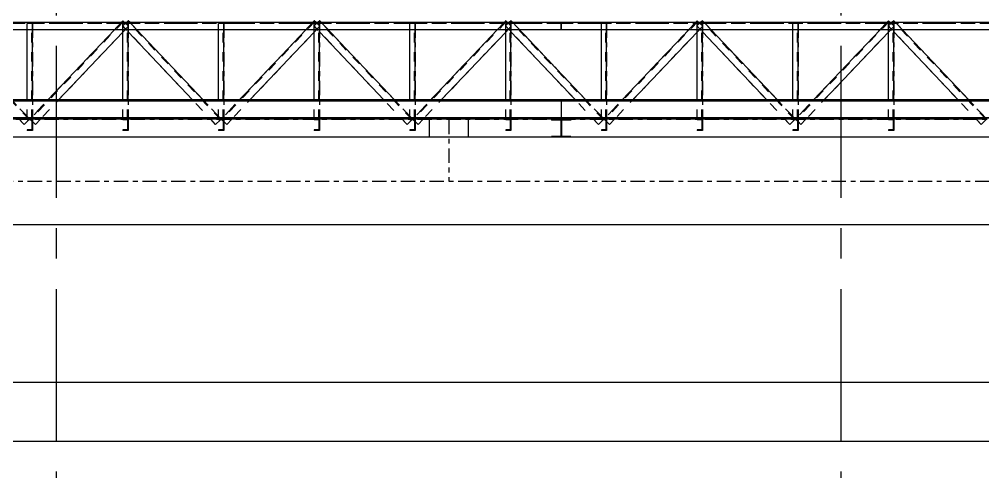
# Model space of a CAD drawing. Header units: millimetres. Extents: x 2368 to 8313, y 7493 to 11698.
# Drawn here: x 4962.8 to 5164.2, y 8936.4 to 9030.9 of the extents above; entities that cross this region are included whole.
import ezdxf

# ---------------------------------------------------------------- set-up
doc = ezdxf.new("R2010")
doc.units = ezdxf.units.MM
for name, pattern in [('CENTER', [50.8, 31.75, -6.35, 6.35, -6.35]), ('XKITLINE00', [0]), ('XKITLINE02', [4, 2, -2]), ('XKITLINE03', [6, 3, -1, 1, -1])]:
    doc.linetypes.add(name, pattern=pattern)
doc.styles.add('ROMANS', font='romans.shx')
doc.dimstyles.new('MD300', dxfattribs={"dimtxt": 2.5, "dimasz": 2.5, "dimexe": 1, "dimexo": 1, "dimgap": 0.5, "dimtad": 1, "dimdec": 1, "dimlfac": 50, "dimrnd": 0.5, "dimdsep": 46, "dimtxsty": 'ROMANS', "dimcen": 1, "dimclrd": 146, "dimclre": 146, "dimclrt": 30, "dimadec": 1, "dimazin": 2, "dimtfac": 1, "dimtdec": 1, "dimtmove": 0, "dimatfit": 1, "dimfxl": 1, "dimtolj": 1, "dimtzin": 0, "dimlwd": -1, "dimlwe": -1, "dimarcsym": 0})

# ---------------------------------------------------------------- blocks, each defined once
blk = doc.blocks.new('*D3')
at = {"color": 146, "transparency": 16777216}
for p, q in [((4120.59, 9032.28), (4120.59, 8954.12)), ((5216.59, 8977.65), (5216.59, 8954.12)), ((4123.09, 8955.12), (5214.09, 8955.12))]:
    blk.add_line(p, q, dxfattribs=at)
for points in [[(4123.09, 8955.54), (4123.09, 8954.7), (4120.59, 8955.12)], [(5214.09, 8955.54), (5214.09, 8954.7), (5216.59, 8955.12)]]:
    blk.add_solid(points, dxfattribs=at)
at = {"layer": 'Defpoints', "color": 0, "transparency": 16777216}
for p in [(4120.59, 9033.28), (5216.59, 8978.65), (5216.59, 8955.12)]:
    blk.add_point(p, dxfattribs=at)
at = {"color": 30, "transparency": 16777216, "insert": (4668.59, 8956.87), "char_height": 2.5, "attachment_point": 5, "style": 'ROMANS'}
blk.add_mtext('\\A1;54800', dxfattribs=at)
blk = doc.blocks.new('*D6')
at = {"color": 146, "transparency": 16777216}
for p, q in [((4120.59, 9032.28), (4120.59, 8941.84)), ((6312.59, 9032.28), (6312.59, 8941.84)), ((4123.09, 8942.84), (6310.09, 8942.84))]:
    blk.add_line(p, q, dxfattribs=at)
for points in [[(4123.09, 8943.25), (4123.09, 8942.42), (4120.59, 8942.84)], [(6310.09, 8943.25), (6310.09, 8942.42), (6312.59, 8942.84)]]:
    blk.add_solid(points, dxfattribs=at)
at = {"layer": 'Defpoints', "color": 0, "transparency": 16777216}
for p in [(4120.59, 9033.28), (6312.59, 9033.28), (6312.59, 8942.84)]:
    blk.add_point(p, dxfattribs=at)
at = {"color": 30, "transparency": 16777216, "insert": (5216.59, 8944.59), "char_height": 2.5, "attachment_point": 5, "style": 'ROMANS'}
blk.add_mtext('\\A1;109600', dxfattribs=at)

msp = doc.modelspace()

# ---------------------------------------------------------------- linework, layer by layer
at = {"color": 6, "linetype": 'CENTER'}
for p, q in [((4970.5882, 8739.6288), (4970.5882, 9217.681)), ((5134.5882, 8739.6288), (5134.5882, 9217.681))]:
    msp.add_line(p, q, dxfattribs=at)
at = {"color": 3, "linetype": 'XKITLINE02'}
for p, q in [((4964.9217, 9009.9526), (4945.5041, 9030.5009)), ((4984.4936, 9030.5806), (4965.038, 9010.0625)), ((4984.6097, 9030.4705), (4965.1541, 9009.9524)), ((4985.5041, 9030.5009), (4984.4575, 9029.5119)), ((5004.9217, 9009.9526), (4985.5041, 9030.5009)), ((5024.4936, 9030.5806), (5005.038, 9010.0625)), ((5024.6097, 9030.4705), (5005.1541, 9009.9524)), ((5025.5041, 9030.5009), (5024.4575, 9029.5119)), ((5044.9217, 9009.9526), (5025.5041, 9030.5009)), ((5064.4936, 9030.5806), (5045.038, 9010.0625)), ((5064.6097, 9030.4705), (5045.1541, 9009.9524)), ((5065.5041, 9030.5009), (5064.4575, 9029.5119)), ((5084.9217, 9009.9526), (5065.5041, 9030.5009)), ((5104.4936, 9030.5806), (5085.038, 9010.0625)), ((5104.6097, 9030.4705), (5085.1541, 9009.9524)), ((5105.5041, 9030.5009), (5104.4575, 9029.5119)), ((5124.9217, 9009.9526), (5105.5041, 9030.5009)), ((5144.4936, 9030.5806), (5125.038, 9010.0625)), ((5144.6097, 9030.4705), (5125.1541, 9009.9524)), ((5145.5041, 9030.5009), (5144.4575, 9029.5119)), ((5164.9217, 9009.9526), (5145.5041, 9030.5009)), ((5076.0881, 9030.0625), (4956.0882, 9030.0625)), ((4965.5879, 9030.0624), (4964.4879, 9030.0624)), ((4964.4879, 9028.7325), (4964.4879, 9030.0624)), ((4965.4479, 9010.0624), (4965.4479, 9030.0624)), ((4965.5879, 9028.7325), (4965.5879, 9030.0624)), ((4985.6547, 9029.4797), (4967.2428, 9010.0624)), ((4984.1635, 9030.2325), (4982.7412, 9028.7325)), ((4999.0568, 9014.0624), (4984.4575, 9029.5119)), ((4985.5879, 9030.0624), (4984.4879, 9030.0624)), ((4984.4879, 9028.7325), (4984.4879, 9030.0624)), ((4985.6547, 9029.4797), (4984.4879, 9028.2493)), ((4985.6547, 9029.4797), (4984.8608, 9030.2325)), ((4985.4479, 9010.0624), (4985.4479, 9030.0624)), ((4985.5879, 9028.7325), (4985.5879, 9030.0624)), ((4987.3954, 9028.7325), (4985.9779, 9030.2325)), ((5005.5879, 9030.0624), (5004.4879, 9030.0624)), ((5004.4879, 9028.7325), (5004.4879, 9030.0624)), ((5005.4479, 9010.0624), (5005.4479, 9030.0624)), ((5005.5879, 9028.7325), (5005.5879, 9030.0624)), ((5025.6547, 9029.4797), (5007.2428, 9010.0624)), ((5024.1635, 9030.2325), (5022.7412, 9028.7325)), ((5039.0568, 9014.0624), (5024.4575, 9029.5119)), ((5025.5879, 9030.0624), (5024.4879, 9030.0624)), ((5024.4879, 9028.7325), (5024.4879, 9030.0624)), ((5025.6547, 9029.4797), (5024.4879, 9028.2493)), ((5025.6547, 9029.4797), (5024.8608, 9030.2325)), ((5025.4479, 9010.0624), (5025.4479, 9030.0624)), ((5025.5879, 9028.7325), (5025.5879, 9030.0624)), ((5027.3954, 9028.7325), (5025.9779, 9030.2325)), ((5045.5879, 9030.0624), (5044.4879, 9030.0624)), ((5044.4879, 9028.7325), (5044.4879, 9030.0624)), ((5045.4479, 9010.0624), (5045.4479, 9030.0624)), ((5045.5879, 9028.7325), (5045.5879, 9030.0624)), ((5065.6547, 9029.4797), (5047.2428, 9010.0624)), ((5064.1635, 9030.2325), (5062.7412, 9028.7325)), ((5079.0568, 9014.0624), (5064.4575, 9029.5119)), ((5065.5879, 9030.0624), (5064.4879, 9030.0624)), ((5064.4879, 9028.7325), (5064.4879, 9030.0624)), ((5065.6547, 9029.4797), (5064.4879, 9028.2493)), ((5065.6547, 9029.4797), (5064.8608, 9030.2325)), ((5065.4479, 9010.0624), (5065.4479, 9030.0624)), ((5065.5879, 9028.7325), (5065.5879, 9030.0624)), ((5077.8322, 9017.6878), (5065.9779, 9030.2325)), ((5076.0881, 9028.7325), (5076.0881, 9030.2325)), ((5076.0881, 9030.2325), (5076.0881, 9030.2325)), ((5076.0881, 9028.7325), (5076.0881, 9030.2325)), ((5076.0881, 9030.0625), (5076.0881, 9028.7325)), ((5076.0881, 9030.0625), (5076.0881, 9030.0625)), ((5185.5879, 9030.0625), (5076.0881, 9030.0625)), ((5076.0881, 9030.0625), (5076.0881, 9028.7325)), ((5076.0881, 9028.7325), (5076.0881, 9028.7325)), ((5076.0881, 9028.7325), (5076.0881, 9028.7325)), ((5085.5879, 9030.0624), (5084.4879, 9030.0624)), ((5084.4879, 9028.7325), (5084.4879, 9030.0624)), ((5085.4479, 9010.0624), (5085.4479, 9030.0624)), ((5085.5879, 9028.7325), (5085.5879, 9030.0624)), ((5105.6547, 9029.4797), (5087.2428, 9010.0624)), ((5104.1635, 9030.2325), (5102.7412, 9028.7325)), ((5119.0568, 9014.0624), (5104.4575, 9029.5119)), ((5105.5879, 9030.0624), (5104.4879, 9030.0624)), ((5104.4879, 9028.7325), (5104.4879, 9030.0624)), ((5105.6547, 9029.4797), (5104.4879, 9028.2493)), ((5105.6547, 9029.4797), (5104.8608, 9030.2325)), ((5105.4479, 9010.0624), (5105.4479, 9030.0624)), ((5105.5879, 9028.7325), (5105.5879, 9030.0624)), ((5107.3954, 9028.7325), (5105.9779, 9030.2325)), ((5125.5879, 9030.0624), (5124.4879, 9030.0624)), ((5124.4879, 9028.7325), (5124.4879, 9030.0624)), ((5125.4479, 9010.0624), (5125.4479, 9030.0624)), ((5125.5879, 9028.7325), (5125.5879, 9030.0624)), ((5145.6547, 9029.4797), (5127.2428, 9010.0624)), ((5144.1635, 9030.2325), (5142.7412, 9028.7325)), ((5159.0568, 9014.0624), (5144.4575, 9029.5119)), ((5145.5879, 9030.0624), (5144.4879, 9030.0624)), ((5144.4879, 9028.7325), (5144.4879, 9030.0624)), ((5145.6547, 9029.4797), (5144.4879, 9028.2493)), ((5145.6547, 9029.4797), (5144.8608, 9030.2325)), ((5145.4479, 9010.0624), (5145.4479, 9030.0624)), ((5145.5879, 9028.7325), (5145.5879, 9030.0624)), ((5147.3954, 9028.7325), (5145.9779, 9030.2325)), ((4963.875, 9008.9636), (4959.0568, 9014.0624)), ((4965.0379, 9010.0625), (4961.2581, 9014.0624)), ((4964.4879, 9010.0624), (4964.4879, 9014.0624)), ((4965.5879, 9010.0624), (4965.5879, 9014.0624)), ((4984.4879, 9010.0624), (4984.4879, 9014.0624)), ((4985.5879, 9010.0624), (4985.5879, 9014.0624)), ((5003.875, 9008.9636), (4999.0568, 9014.0624)), ((5005.0379, 9010.0625), (5001.2581, 9014.0624)), ((5004.4879, 9010.0624), (5004.4879, 9014.0624)), ((5005.5879, 9010.0624), (5005.5879, 9014.0624)), ((5024.4879, 9010.0624), (5024.4879, 9014.0624)), ((5025.5879, 9010.0624), (5025.5879, 9014.0624)), ((5043.875, 9008.9636), (5039.0568, 9014.0624)), ((5045.0379, 9010.0625), (5041.2581, 9014.0624)), ((5044.4879, 9010.0624), (5044.4879, 9014.0624)), ((5045.5879, 9010.0624), (5045.5879, 9014.0624)), ((5064.4879, 9010.0624), (5064.4879, 9014.0624)), ((5065.5879, 9010.0624), (5065.5879, 9014.0624)), ((5083.875, 9008.9636), (5079.0568, 9014.0624)), ((5085.0379, 9010.0625), (5081.2581, 9014.0624)), ((5084.4879, 9010.0624), (5084.4879, 9014.0624)), ((5085.5879, 9010.0624), (5085.5879, 9014.0624)), ((5104.4879, 9010.0624), (5104.4879, 9014.0624)), ((5105.5879, 9010.0624), (5105.5879, 9014.0624)), ((5123.875, 9008.9636), (5119.0568, 9014.0624)), ((5125.0379, 9010.0625), (5121.2581, 9014.0624)), ((5124.4879, 9010.0624), (5124.4879, 9014.0624)), ((5125.5879, 9010.0624), (5125.5879, 9014.0624)), ((5144.4879, 9010.0624), (5144.4879, 9014.0624)), ((5145.5879, 9010.0624), (5145.5879, 9014.0624)), ((5163.875, 9008.9636), (5159.0568, 9014.0624)), ((5165.0379, 9010.0625), (5161.2581, 9014.0624)), ((5076.0882, 9010.3388), (5076.0882, 9010.0624)), ((5076.0882, 9010.3388), (5076.0882, 9010.0624)), ((4965.5879, 9010.0624), (4964.4879, 9010.0624)), ((4965.5879, 9010.0624), (4964.4879, 9010.0624)), ((4965.0379, 9010.0625), (4964.8623, 9009.8965)), ((4966.199, 9008.9616), (4965.038, 9010.0625)), ((4965.5879, 9009.541), (4965.4479, 9009.6737)), ((4985.5879, 9010.0624), (4984.4879, 9010.0624)), ((4985.5879, 9010.0624), (4984.4879, 9010.0624)), ((5005.5879, 9010.0624), (5004.4879, 9010.0624)), ((5005.5879, 9010.0624), (5004.4879, 9010.0624)), ((5005.0379, 9010.0625), (5004.8623, 9009.8965)), ((5006.199, 9008.9616), (5005.038, 9010.0625)), ((5005.5879, 9009.541), (5005.4479, 9009.6737)), ((5025.5879, 9010.0624), (5024.4879, 9010.0624)), ((5025.5879, 9010.0624), (5024.4879, 9010.0624)), ((5045.5879, 9010.0624), (5044.4879, 9010.0624)), ((5045.5879, 9010.0624), (5044.4879, 9010.0624)), ((5045.0379, 9010.0625), (5044.8623, 9009.8965)), ((5046.199, 9008.9616), (5045.038, 9010.0625)), ((5045.5879, 9009.541), (5045.4479, 9009.6737)), ((5065.5879, 9010.0624), (5064.4879, 9010.0624)), ((5065.5879, 9010.0624), (5064.4879, 9010.0624)), ((5076.0882, 9010.0624), (5074.0882, 9010.0624)), ((5078.0882, 9010.0624), (5076.0882, 9010.0624)), ((5085.5879, 9010.0624), (5084.4879, 9010.0624)), ((5085.5879, 9010.0624), (5084.4879, 9010.0624)), ((5085.0379, 9010.0625), (5084.8623, 9009.8965)), ((5086.199, 9008.9616), (5085.038, 9010.0625)), ((5085.5879, 9009.541), (5085.4479, 9009.6737)), ((5105.5879, 9010.0624), (5104.4879, 9010.0624)), ((5105.5879, 9010.0624), (5104.4879, 9010.0624)), ((5125.5879, 9010.0624), (5124.4879, 9010.0624)), ((5125.5879, 9010.0624), (5124.4879, 9010.0624)), ((5125.0379, 9010.0625), (5124.8623, 9009.8965)), ((5126.199, 9008.9616), (5125.038, 9010.0625)), ((5125.5879, 9009.541), (5125.4479, 9009.6737)), ((5145.5879, 9010.0624), (5144.4879, 9010.0624)), ((5145.5879, 9010.0624), (5144.4879, 9010.0624))]:
    msp.add_line(p, q, dxfattribs=at)
at = {"color": 1, "linetype": 'XKITLINE03'}
for p, q in [((4965.0379, 9010.0625), (4945.6204, 9030.6108)), ((4984.4936, 9030.5806), (4965.038, 9010.0625)), ((5005.0379, 9010.0625), (4985.6204, 9030.6108)), ((5024.4936, 9030.5806), (5005.038, 9010.0625)), ((5045.0379, 9010.0625), (5025.6204, 9030.6108)), ((5064.4936, 9030.5806), (5045.038, 9010.0625)), ((5085.0379, 9010.0625), (5065.6204, 9030.6108)), ((5104.4936, 9030.5806), (5085.038, 9010.0625)), ((5125.0379, 9010.0625), (5105.6204, 9030.6108)), ((5144.4936, 9030.5806), (5125.038, 9010.0625)), ((5165.0379, 9010.0625), (5145.6204, 9030.6108)), ((5076.0881, 9030.0625), (4956.0882, 9030.0625)), ((4965.5879, 9030.0624), (4965.5879, 9010.0624)), ((4985.5879, 9030.0624), (4985.5879, 9010.0624)), ((5005.5879, 9030.0624), (5005.5879, 9010.0624)), ((5025.5879, 9030.0624), (5025.5879, 9010.0624)), ((5045.5879, 9030.0624), (5045.5879, 9010.0624)), ((5065.5879, 9030.0624), (5065.5879, 9010.0624)), ((5216.5882, 9030.0625), (5076.0881, 9030.0625)), ((5085.5879, 9030.0624), (5085.5879, 9010.0624)), ((5105.5879, 9030.0624), (5105.5879, 9010.0624)), ((5125.5879, 9030.0624), (5125.5879, 9010.0624)), ((5145.5879, 9030.0624), (5145.5879, 9010.0624)), ((4956.0882, 9010.0624), (5076.0882, 9010.0624)), ((4965.5879, 9010.0624), (4965.5879, 9010.0624)), ((4985.5879, 9010.0624), (4985.5879, 9010.0624)), ((5005.5879, 9010.0624), (5005.5879, 9010.0624)), ((5025.5879, 9010.0624), (5025.5879, 9010.0624)), ((5045.5879, 9010.0624), (5045.5879, 9010.0624)), ((5065.5879, 9010.0624), (5065.5879, 9010.0624)), ((5076.0882, 9010.0624), (5216.5882, 9010.0624)), ((5085.5879, 9010.0624), (5085.5879, 9010.0624)), ((5105.5879, 9010.0624), (5105.5879, 9010.0624)), ((5125.5879, 9010.0624), (5125.5879, 9010.0624)), ((5145.5879, 9010.0624), (5145.5879, 9010.0624)), ((5076.0882, 9006.2624), (5076.0882, 9006.2624))]:
    msp.add_line(p, q, dxfattribs=at)
at = {"color": 7, "linetype": 'XKITLINE00'}
for p, q in [((4984.4936, 9030.5806), (4984.1635, 9030.2325)), ((4984.8608, 9030.2325), (4984.4936, 9030.5806)), ((4985.6204, 9030.6108), (4985.22, 9030.2325)), ((4985.9779, 9030.2325), (4985.6204, 9030.6108)), ((5024.4936, 9030.5806), (5024.1635, 9030.2325)), ((5024.8608, 9030.2325), (5024.4936, 9030.5806)), ((5025.6204, 9030.6108), (5025.22, 9030.2325)), ((5025.9779, 9030.2325), (5025.6204, 9030.6108)), ((5064.4936, 9030.5806), (5064.1635, 9030.2325)), ((5064.8608, 9030.2325), (5064.4936, 9030.5806)), ((5065.6204, 9030.6108), (5065.22, 9030.2325)), ((5065.9779, 9030.2325), (5065.6204, 9030.6108)), ((5104.4936, 9030.5806), (5104.1635, 9030.2325)), ((5104.8608, 9030.2325), (5104.4936, 9030.5806)), ((5105.6204, 9030.6108), (5105.22, 9030.2325)), ((5105.9779, 9030.2325), (5105.6204, 9030.6108)), ((5144.4936, 9030.5806), (5144.1635, 9030.2325)), ((5144.8608, 9030.2325), (5144.4936, 9030.5806)), ((5145.6204, 9030.6108), (5145.22, 9030.2325)), ((5145.9779, 9030.2325), (5145.6204, 9030.6108)), ((5076.0881, 9030.2325), (4956.0882, 9030.2325)), ((5076.0881, 9028.7325), (4956.0882, 9028.7325)), ((4964.4879, 9014.0624), (4964.4879, 9028.7325)), ((4965.5879, 9014.0624), (4965.5879, 9028.7325)), ((4982.7412, 9028.7325), (4968.8308, 9014.0624)), ((4984.4879, 9014.0624), (4984.4879, 9028.7325)), ((4985.5879, 9014.0624), (4985.5879, 9028.7325)), ((4999.0568, 9014.0624), (4985.5879, 9028.3156)), ((5001.2581, 9014.0624), (4987.3954, 9028.7325)), ((5004.4879, 9014.0624), (5004.4879, 9028.7325)), ((5005.5879, 9014.0624), (5005.5879, 9028.7325)), ((5022.7412, 9028.7325), (5008.8308, 9014.0624)), ((5024.4879, 9014.0624), (5024.4879, 9028.7325)), ((5025.5879, 9014.0624), (5025.5879, 9028.7325)), ((5039.0568, 9014.0624), (5025.5879, 9028.3156)), ((5041.2581, 9014.0624), (5027.3954, 9028.7325)), ((5044.4879, 9014.0624), (5044.4879, 9028.7325)), ((5045.5879, 9014.0624), (5045.5879, 9028.7325)), ((5062.7412, 9028.7325), (5048.8308, 9014.0624)), ((5064.4879, 9014.0624), (5064.4879, 9028.7325)), ((5065.5879, 9014.0624), (5065.5879, 9028.7325)), ((5079.0568, 9014.0624), (5065.5879, 9028.3156)), ((5081.2581, 9014.0624), (5067.3954, 9028.7325)), ((5076.0881, 9030.2325), (5076.0881, 9028.7325)), ((5076.0881, 9030.2325), (5076.0881, 9030.2325)), ((5076.0881, 9030.2325), (5076.0881, 9028.7325)), ((5208.8517, 9030.2325), (5076.0881, 9030.2325)), ((5208.8517, 9028.7325), (5076.0881, 9028.7325)), ((5084.4879, 9014.0624), (5084.4879, 9028.7325)), ((5085.5879, 9014.0624), (5085.5879, 9028.7325)), ((5102.7412, 9028.7325), (5088.8308, 9014.0624)), ((5104.4879, 9014.0624), (5104.4879, 9028.7325)), ((5105.5879, 9014.0624), (5105.5879, 9028.7325)), ((5119.0568, 9014.0624), (5105.5879, 9028.3156)), ((5121.2581, 9014.0624), (5107.3954, 9028.7325)), ((5124.4879, 9014.0624), (5124.4879, 9028.7325)), ((5125.5879, 9014.0624), (5125.5879, 9028.7325)), ((5142.7412, 9028.7325), (5128.8308, 9014.0624)), ((5144.4879, 9014.0624), (5144.4879, 9028.7325)), ((5145.5879, 9014.0624), (5145.5879, 9028.7325)), ((5159.0568, 9014.0624), (5145.5879, 9028.3156)), ((5161.2581, 9014.0624), (5147.3954, 9028.7325)), ((4984.4879, 9028.2493), (4971.0357, 9014.0624)), ((5024.4879, 9028.2493), (5011.0357, 9014.0624)), ((5064.4879, 9028.2493), (5051.0357, 9014.0624)), ((5104.4879, 9028.2493), (5091.0357, 9014.0624)), ((5144.4879, 9028.2493), (5131.0357, 9014.0624)), ((5076.0882, 9014.0624), (4956.0882, 9014.0624)), ((5076.0882, 9013.8924), (4956.0882, 9013.8924)), ((5076.0882, 9013.786), (4956.0882, 9013.786)), ((5076.0882, 9014.0624), (5076.0882, 9010.3388)), ((5076.0882, 9014.0624), (5076.0882, 9010.3388)), ((5216.5882, 9014.0624), (5076.0882, 9014.0624)), ((5216.5882, 9013.8924), (5076.0882, 9013.8924)), ((5216.5882, 9013.786), (5076.0882, 9013.786)), ((5076.0882, 9010.3388), (4956.0882, 9010.3388)), ((5076.0882, 9010.2324), (4956.0882, 9010.2324)), ((5076.0882, 9010.3388), (5076.0882, 9010.0624)), ((5076.0882, 9010.3388), (5076.0882, 9010.0624)), ((5216.5882, 9010.3388), (5076.0882, 9010.3388)), ((5216.5882, 9010.2324), (5076.0882, 9010.2324)), ((4964.4879, 9010.0624), (4958.0882, 9010.0624)), ((4963.875, 9008.9636), (4962.8366, 9010.0624)), ((4964.8623, 9009.8965), (4963.875, 9008.9636)), ((4964.4879, 9010.0624), (4964.4879, 9010.0624)), ((4964.4879, 9010.0624), (4964.4879, 9010.0624)), ((4964.4879, 9010.0624), (4964.4879, 9009.9264)), ((4965.5879, 9010.0624), (4964.4879, 9010.0624)), ((4965.4479, 9009.8496), (4964.4879, 9009.9264)), ((4965.4479, 9009.6737), (4965.2453, 9009.8658)), ((4965.4479, 9009.8496), (4965.4479, 9007.8752)), ((4965.5879, 9009.4337), (4965.4479, 9009.2937)), ((4984.4879, 9010.0624), (4965.5879, 9010.0624)), ((4965.5879, 9010.0624), (4965.5879, 9007.6624)), ((4966.199, 9008.9616), (4965.5879, 9009.541)), ((4967.2428, 9010.0624), (4966.199, 9008.9616)), ((4984.4879, 9010.0624), (4984.4879, 9010.0624)), ((4984.4879, 9010.0624), (4984.4879, 9010.0624)), ((4984.4879, 9010.0624), (4984.4879, 9009.9264)), ((4985.5879, 9010.0624), (4984.4879, 9010.0624)), ((4985.4479, 9009.8496), (4984.4879, 9009.9264)), ((4985.4479, 9009.8496), (4985.4479, 9007.8752)), ((4985.5879, 9009.4337), (4985.4479, 9009.2937)), ((5004.4879, 9010.0624), (4985.5879, 9010.0624)), ((4985.5879, 9010.0624), (4985.5879, 9007.6624)), ((5003.875, 9008.9636), (5002.8366, 9010.0624)), ((5004.8623, 9009.8965), (5003.875, 9008.9636)), ((5004.4879, 9010.0624), (5004.4879, 9010.0624)), ((5004.4879, 9010.0624), (5004.4879, 9010.0624)), ((5004.4879, 9010.0624), (5004.4879, 9009.9264)), ((5005.5879, 9010.0624), (5004.4879, 9010.0624)), ((5005.4479, 9009.8496), (5004.4879, 9009.9264)), ((5005.4479, 9009.6737), (5005.2453, 9009.8658)), ((5005.4479, 9009.8496), (5005.4479, 9007.8752)), ((5005.5879, 9009.4337), (5005.4479, 9009.2937)), ((5024.4879, 9010.0624), (5005.5879, 9010.0624)), ((5005.5879, 9010.0624), (5005.5879, 9007.6624)), ((5006.199, 9008.9616), (5005.5879, 9009.541)), ((5007.2428, 9010.0624), (5006.199, 9008.9616)), ((5024.4879, 9010.0624), (5024.4879, 9010.0624)), ((5024.4879, 9010.0624), (5024.4879, 9010.0624)), ((5024.4879, 9010.0624), (5024.4879, 9009.9264)), ((5025.5879, 9010.0624), (5024.4879, 9010.0624)), ((5025.4479, 9009.8496), (5024.4879, 9009.9264)), ((5025.4479, 9009.8496), (5025.4479, 9007.8752)), ((5025.5879, 9009.4337), (5025.4479, 9009.2937)), ((5044.4879, 9010.0624), (5025.5879, 9010.0624)), ((5025.5879, 9010.0624), (5025.5879, 9007.6624)), ((5043.875, 9008.9636), (5042.8366, 9010.0624)), ((5044.8623, 9009.8965), (5043.875, 9008.9636)), ((5044.4879, 9010.0624), (5044.4879, 9010.0624)), ((5044.4879, 9010.0624), (5044.4879, 9010.0624)), ((5044.4879, 9010.0624), (5044.4879, 9009.9264)), ((5045.5879, 9010.0624), (5044.4879, 9010.0624)), ((5045.4479, 9009.8496), (5044.4879, 9009.9264)), ((5045.4479, 9009.6737), (5045.2453, 9009.8658)), ((5045.4479, 9009.8496), (5045.4479, 9007.8752)), ((5045.5879, 9009.4337), (5045.4479, 9009.2937)), ((5064.4879, 9010.0624), (5045.5879, 9010.0624)), ((5045.5879, 9010.0624), (5045.5879, 9007.6624)), ((5046.199, 9008.9616), (5045.5879, 9009.541)), ((5047.2428, 9010.0624), (5046.199, 9008.9616)), ((5064.4879, 9010.0624), (5064.4879, 9010.0624)), ((5064.4879, 9010.0624), (5064.4879, 9010.0624)), ((5064.4879, 9010.0624), (5064.4879, 9009.9264)), ((5065.5879, 9010.0624), (5064.4879, 9010.0624)), ((5065.4479, 9009.8496), (5064.4879, 9009.9264)), ((5065.4479, 9009.8496), (5065.4479, 9007.8752)), ((5065.5879, 9009.4337), (5065.4479, 9009.2937)), ((5074.0882, 9010.0624), (5065.5879, 9010.0624)), ((5065.5879, 9010.0624), (5065.5879, 9007.6624)), ((5074.2882, 9009.8624), (5074.0882, 9010.0624)), ((5074.0882, 9010.0624), (5074.0882, 9010.0624)), ((5074.0882, 9010.0624), (5074.0882, 9009.8624)), ((5078.0882, 9010.0624), (5074.0882, 9010.0624)), ((5076.0232, 9009.8624), (5074.0882, 9009.8624)), ((5076.0232, 9009.8624), (5076.0232, 9006.4624)), ((5078.0882, 9009.8624), (5076.1532, 9009.8624)), ((5076.1532, 9009.8624), (5076.1532, 9006.4624)), ((5084.4879, 9010.0624), (5078.0882, 9010.0624)), ((5078.0882, 9010.0624), (5078.0882, 9009.8624)), ((5083.875, 9008.9636), (5082.8366, 9010.0624)), ((5084.8623, 9009.8965), (5083.875, 9008.9636)), ((5084.4879, 9010.0624), (5084.4879, 9010.0624)), ((5084.4879, 9010.0624), (5084.4879, 9010.0624)), ((5084.4879, 9010.0624), (5084.4879, 9009.9264)), ((5085.5879, 9010.0624), (5084.4879, 9010.0624)), ((5085.4479, 9009.8496), (5084.4879, 9009.9264)), ((5085.4479, 9009.6737), (5085.2453, 9009.8658)), ((5085.4479, 9009.8496), (5085.4479, 9007.8752)), ((5085.5879, 9009.4337), (5085.4479, 9009.2937)), ((5104.4879, 9010.0624), (5085.5879, 9010.0624)), ((5085.5879, 9010.0624), (5085.5879, 9007.6624)), ((5086.199, 9008.9616), (5085.5879, 9009.541)), ((5087.2428, 9010.0624), (5086.199, 9008.9616)), ((5104.4879, 9010.0624), (5104.4879, 9010.0624)), ((5104.4879, 9010.0624), (5104.4879, 9010.0624)), ((5104.4879, 9010.0624), (5104.4879, 9009.9264)), ((5105.5879, 9010.0624), (5104.4879, 9010.0624)), ((5105.4479, 9009.8496), (5104.4879, 9009.9264)), ((5105.4479, 9009.8496), (5105.4479, 9007.8752)), ((5105.5879, 9009.4337), (5105.4479, 9009.2937)), ((5124.4879, 9010.0624), (5105.5879, 9010.0624)), ((5105.5879, 9010.0624), (5105.5879, 9007.6624)), ((5123.875, 9008.9636), (5122.8366, 9010.0624)), ((5124.8623, 9009.8965), (5123.875, 9008.9636)), ((5124.4879, 9010.0624), (5124.4879, 9010.0624)), ((5124.4879, 9010.0624), (5124.4879, 9010.0624)), ((5124.4879, 9010.0624), (5124.4879, 9009.9264)), ((5125.5879, 9010.0624), (5124.4879, 9010.0624)), ((5125.4479, 9009.8496), (5124.4879, 9009.9264)), ((5125.4479, 9009.6737), (5125.2453, 9009.8658)), ((5125.4479, 9009.8496), (5125.4479, 9007.8752)), ((5125.5879, 9009.4337), (5125.4479, 9009.2937)), ((5144.4879, 9010.0624), (5125.5879, 9010.0624)), ((5125.5879, 9010.0624), (5125.5879, 9007.6624)), ((5126.199, 9008.9616), (5125.5879, 9009.541)), ((5127.2428, 9010.0624), (5126.199, 9008.9616)), ((5144.4879, 9010.0624), (5144.4879, 9010.0624)), ((5144.4879, 9010.0624), (5144.4879, 9010.0624)), ((5144.4879, 9010.0624), (5144.4879, 9009.9264)), ((5145.5879, 9010.0624), (5144.4879, 9010.0624)), ((5145.4479, 9009.8496), (5144.4879, 9009.9264)), ((5145.4479, 9009.8496), (5145.4479, 9007.8752)), ((5145.5879, 9009.4337), (5145.4479, 9009.2937)), ((5164.4879, 9010.0624), (5145.5879, 9010.0624)), ((5145.5879, 9010.0624), (5145.5879, 9007.6624)), ((5163.875, 9008.9636), (5162.8366, 9010.0624)), ((5164.8623, 9009.8965), (5163.875, 9008.9636)), ((4965.4479, 9007.8752), (4964.4879, 9007.7984)), ((4964.4879, 9007.7984), (4964.4879, 9007.6624)), ((4965.5879, 9007.6624), (4964.4879, 9007.6624)), ((4965.5879, 9007.705), (4965.5453, 9007.6624)), ((4985.4479, 9007.8752), (4984.4879, 9007.7984)), ((4984.4879, 9007.7984), (4984.4879, 9007.6624)), ((4985.5879, 9007.6624), (4984.4879, 9007.6624)), ((4985.5879, 9007.705), (4985.5453, 9007.6624)), ((5005.4479, 9007.8752), (5004.4879, 9007.7984)), ((5004.4879, 9007.7984), (5004.4879, 9007.6624)), ((5005.5879, 9007.6624), (5004.4879, 9007.6624)), ((5005.5879, 9007.705), (5005.5453, 9007.6624)), ((5025.4479, 9007.8752), (5024.4879, 9007.7984)), ((5024.4879, 9007.7984), (5024.4879, 9007.6624)), ((5025.5879, 9007.6624), (5024.4879, 9007.6624)), ((5025.5879, 9007.705), (5025.5453, 9007.6624)), ((5045.4479, 9007.8752), (5044.4879, 9007.7984)), ((5044.4879, 9007.7984), (5044.4879, 9007.6624)), ((5045.5879, 9007.6624), (5044.4879, 9007.6624)), ((5045.5879, 9007.705), (5045.5453, 9007.6624)), ((5065.4479, 9007.8752), (5064.4879, 9007.7984)), ((5064.4879, 9007.7984), (5064.4879, 9007.6624)), ((5065.5879, 9007.6624), (5064.4879, 9007.6624)), ((5065.5879, 9007.705), (5065.5453, 9007.6624)), ((5074.0882, 9006.4624), (5074.0882, 9006.2624)), ((5076.0232, 9006.4624), (5074.0882, 9006.4624)), ((5078.0882, 9006.2624), (5074.0882, 9006.2624)), ((5076.1532, 9007.9974), (5076.0232, 9008.1274)), ((5078.0882, 9006.4624), (5076.1532, 9006.4624)), ((5077.8882, 9006.2624), (5077.6882, 9006.4624)), ((5078.0882, 9006.4624), (5078.0882, 9006.2624)), ((5085.4479, 9007.8752), (5084.4879, 9007.7984)), ((5084.4879, 9007.7984), (5084.4879, 9007.6624)), ((5085.5879, 9007.6624), (5084.4879, 9007.6624)), ((5085.5879, 9007.705), (5085.5453, 9007.6624)), ((5105.4479, 9007.8752), (5104.4879, 9007.7984)), ((5104.4879, 9007.7984), (5104.4879, 9007.6624)), ((5105.5879, 9007.6624), (5104.4879, 9007.6624)), ((5105.5879, 9007.705), (5105.5453, 9007.6624)), ((5125.4479, 9007.8752), (5124.4879, 9007.7984)), ((5124.4879, 9007.7984), (5124.4879, 9007.6624)), ((5125.5879, 9007.6624), (5124.4879, 9007.6624)), ((5125.5879, 9007.705), (5125.5453, 9007.6624)), ((5145.4479, 9007.8752), (5144.4879, 9007.7984)), ((5144.4879, 9007.7984), (5144.4879, 9007.6624)), ((5145.5879, 9007.6624), (5144.4879, 9007.6624)), ((5145.5879, 9007.705), (5145.5453, 9007.6624))]:
    msp.add_line(p, q, dxfattribs=at)
at = {"color": 1, "linetype": 'XKITLINE00'}
for p, q in [((4984.4898, 9030.5714), (4984.4898, 9030.5714)), ((4985.6166, 9030.6016), (4985.6166, 9030.6016)), ((5024.4898, 9030.5714), (5024.4898, 9030.5714)), ((5025.6166, 9030.6016), (5025.6166, 9030.6016)), ((5064.4898, 9030.5714), (5064.4898, 9030.5714)), ((5065.6166, 9030.6016), (5065.6166, 9030.6016)), ((5104.4898, 9030.5714), (5104.4898, 9030.5714)), ((5105.6166, 9030.6016), (5105.6166, 9030.6016)), ((5144.4898, 9030.5714), (5144.4898, 9030.5714)), ((5145.6166, 9030.6016), (5145.6166, 9030.6016)), ((4965.5841, 9030.0532), (4965.5841, 9030.0532)), ((4985.5841, 9030.0532), (4985.5841, 9030.0532)), ((5005.5841, 9030.0532), (5005.5841, 9030.0532)), ((5025.5841, 9030.0532), (5025.5841, 9030.0532)), ((5045.5841, 9030.0532), (5045.5841, 9030.0532)), ((5065.5841, 9030.0532), (5065.5841, 9030.0532)), ((5076.0843, 9030.0532), (5076.0843, 9030.0532)), ((5076.0843, 9030.0532), (5076.0843, 9030.0532)), ((5085.5841, 9030.0532), (5085.5841, 9030.0532)), ((5105.5841, 9030.0532), (5105.5841, 9030.0532)), ((5125.5841, 9030.0532), (5125.5841, 9030.0532)), ((5145.5841, 9030.0532), (5145.5841, 9030.0532)), ((4965.0341, 9010.0533), (4965.0341, 9010.0533)), ((4965.0341, 9010.0532), (4965.0341, 9010.0532)), ((4965.5841, 9010.0532), (4965.5841, 9010.0532)), ((4965.5841, 9010.0532), (4965.5841, 9010.0532)), ((4985.5841, 9010.0532), (4985.5841, 9010.0532)), ((4985.5841, 9010.0532), (4985.5841, 9010.0532)), ((5005.0341, 9010.0533), (5005.0341, 9010.0533)), ((5005.0341, 9010.0532), (5005.0341, 9010.0532)), ((5005.5841, 9010.0532), (5005.5841, 9010.0532)), ((5005.5841, 9010.0532), (5005.5841, 9010.0532)), ((5025.5841, 9010.0532), (5025.5841, 9010.0532)), ((5025.5841, 9010.0532), (5025.5841, 9010.0532)), ((5045.0341, 9010.0533), (5045.0341, 9010.0533)), ((5045.0341, 9010.0532), (5045.0341, 9010.0532)), ((5045.5841, 9010.0532), (5045.5841, 9010.0532)), ((5045.5841, 9010.0532), (5045.5841, 9010.0532)), ((5065.5841, 9010.0532), (5065.5841, 9010.0532)), ((5065.5841, 9010.0532), (5065.5841, 9010.0532)), ((5076.0843, 9010.0532), (5076.0843, 9010.0532)), ((5076.0844, 9010.0532), (5076.0844, 9010.0532)), ((5085.0341, 9010.0533), (5085.0341, 9010.0533)), ((5085.0341, 9010.0532), (5085.0341, 9010.0532)), ((5085.5841, 9010.0532), (5085.5841, 9010.0532)), ((5085.5841, 9010.0532), (5085.5841, 9010.0532)), ((5105.5841, 9010.0532), (5105.5841, 9010.0532)), ((5105.5841, 9010.0532), (5105.5841, 9010.0532)), ((5125.0341, 9010.0533), (5125.0341, 9010.0533)), ((5125.0341, 9010.0532), (5125.0341, 9010.0532)), ((5125.5841, 9010.0532), (5125.5841, 9010.0532)), ((5125.5841, 9010.0532), (5125.5841, 9010.0532)), ((5145.5841, 9010.0532), (5145.5841, 9010.0532)), ((5145.5841, 9010.0532), (5145.5841, 9010.0532)), ((5076.0844, 9006.2532), (5076.0844, 9006.2532))]:
    msp.add_line(p, q, dxfattribs=at)
at = {"color": 8, "linetype": 'XKITLINE00'}
for p, q in [((5048.5282, 9009.9444), (5048.5282, 9006.2624)), ((5056.6482, 9009.9445), (5056.6482, 9006.2624)), ((5074.0882, 9006.2624), (4958.0882, 9006.2624)), ((5194.5882, 9006.2624), (5078.0882, 9006.2624)), ((5738.5882, 8987.9824), (4694.5882, 8987.9824))]:
    msp.add_line(p, q, dxfattribs=at)
at = {"color": 8, "linetype": 'XKITLINE03'}
for p, q in [((5052.5882, 9009.9445), (5052.5882, 8997.1224)), ((4694.5882, 8997.1224), (5738.5882, 8997.1224))]:
    msp.add_line(p, q, dxfattribs=at)
at = {"color": 1, "linetype": 'XKITLINE00'}
for centre in [(4984.4936, 9030.5806), (4985.6204, 9030.6108), (5024.4936, 9030.5806), (5025.6204, 9030.6108), (5064.4936, 9030.5806), (5065.6204, 9030.6108), (5104.4936, 9030.5806), (5105.6204, 9030.6108), (5144.4936, 9030.5806), (5145.6204, 9030.6108), (4965.5879, 9030.0624), (4985.5879, 9030.0624), (5005.5879, 9030.0624), (5025.5879, 9030.0624), (5045.5879, 9030.0624), (5065.5879, 9030.0624), (5076.0881, 9030.0625), (5076.0881, 9030.0625), (5085.5879, 9030.0624), (5105.5879, 9030.0624), (5125.5879, 9030.0624), (5145.5879, 9030.0624), (4965.0379, 9010.0625), (4965.038, 9010.0625), (4965.5879, 9010.0624), (4965.5879, 9010.0624), (4985.5879, 9010.0624), (4985.5879, 9010.0624), (5005.0379, 9010.0625), (5005.038, 9010.0625), (5005.5879, 9010.0624), (5005.5879, 9010.0624), (5025.5879, 9010.0624), (5025.5879, 9010.0624), (5045.0379, 9010.0625), (5045.038, 9010.0625), (5045.5879, 9010.0624), (5045.5879, 9010.0624), (5065.5879, 9010.0624), (5065.5879, 9010.0624), (5076.0882, 9010.0624), (5076.0882, 9010.0624), (5085.0379, 9010.0625), (5085.038, 9010.0625), (5085.5879, 9010.0624), (5085.5879, 9010.0624), (5105.5879, 9010.0624), (5105.5879, 9010.0624), (5125.0379, 9010.0625), (5125.038, 9010.0625), (5125.5879, 9010.0624), (5125.5879, 9010.0624), (5145.5879, 9010.0624), (5145.5879, 9010.0624), (5076.0882, 9006.2624)]:
    msp.add_circle(centre, 0.01, dxfattribs=at)
at = {"color": 8, "linetype": 'XKITLINE00'}
msp.add_circle((5052.5882, 8997.1224), 0.01, dxfattribs=at)

# ---------------------------------------------------------------- dimensions: what is measured, and where the dimension line sits
at = {"color": 146}
for base, p2, picture, middle in [((5216.5882, 8955.1184), (5216.5882, 8978.6549), '*D3', (4668.5877, 8956.8684)), ((6312.5891, 8942.8374), (6312.5891, 9033.2776), '*D6', (5216.5882, 8944.5874))]:
    dim = msp.add_linear_dim(base=base, p1=(4120.5873, 9033.2776), p2=p2, dimstyle='MD300', dxfattribs=at)
    dim.commit()
    dim.dimension.update_dxf_attribs({"geometry": picture, "text_midpoint": middle})

doc.saveas('drawing.dxf')
